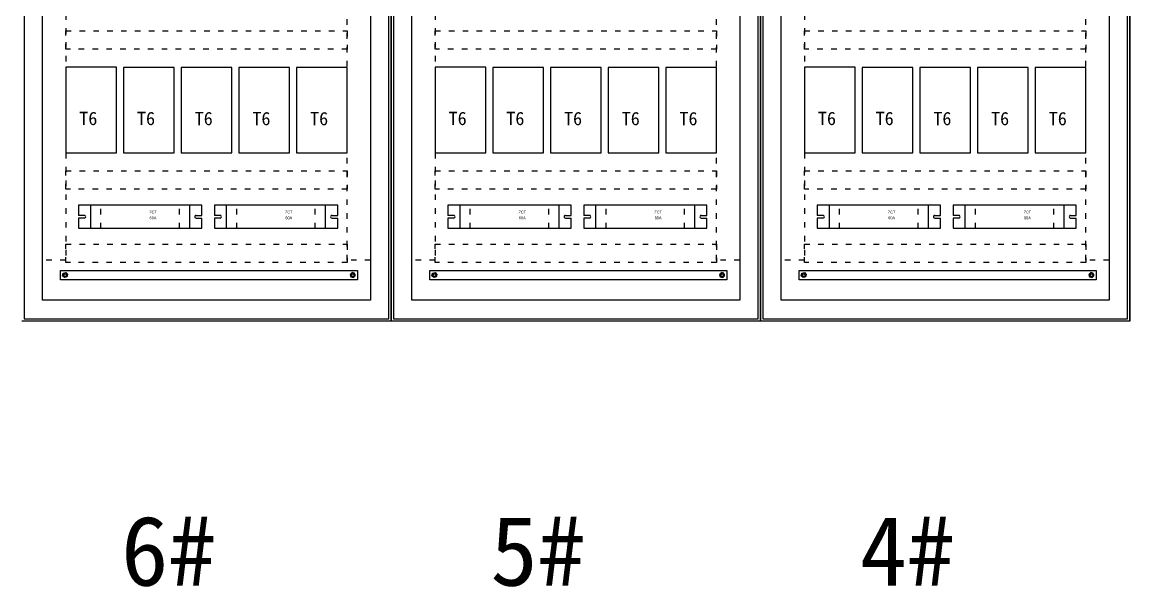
# Model space of a CAD drawing. Header units: millimetres. Extents: x 14879 to 38758, y -20740 to 1136.
# Drawn here: x 35718 to 38117, y -11287 to -10063 of the extents above; entities that cross this region are included whole.
import ezdxf
from ezdxf.enums import TextEntityAlignment as Align

# ---------------------------------------------------------------- set-up
doc = ezdxf.new("R2010")
doc.units = ezdxf.units.MM
doc.linetypes.add('ACAD_ISO03W100', pattern=[30, 12, -18])
doc.layers.add('TEXT', color=3, linetype='Continuous')
doc.layers.add('图框文字', color=7, linetype='Continuous', lineweight=53)
doc.styles.add('型式1', font='PMingLiU.ttf', dxfattribs={"width": 0.85, "height": 2})
doc.styles.add('汉字', font='')
doc.styles.get('汉字').set_extended_font_data('SimSun')

msp = doc.modelspace()

# ---------------------------------------------------------------- linework, layer by layer
for p, q in [((35722.11, -8716.05), (35722.11, -10706.05)), ((36512.11, -10706.05), (36512.11, -8716.05)), ((36517.11, -8711.05), (36517.11, -10666.05)), ((36517.11, -10711.05), (36517.11, -8711.05)), ((36517.11, -8711.05), (36517.11, -10666.05)), ((36517.11, -10711.05), (36517.11, -8711.05)), ((36517.11, -8711.05), (36517.11, -10666.05)), ((36522.11, -8716.05), (36522.11, -10706.05)), ((37312.11, -10706.05), (37312.11, -8716.05)), ((37317.11, -8711.05), (37317.11, -10666.05)), ((37317.11, -10711.05), (37317.11, -8711.05)), ((37317.11, -8711.05), (37317.11, -10666.05)), ((37317.11, -10711.05), (37317.11, -8711.05)), ((37317.11, -8711.05), (37317.11, -10666.05)), ((37322.11, -8716.05), (37322.11, -10706.05)), ((38112.11, -10706.05), (38112.11, -8716.05)), ((38117.11, -8711.05), (38117.11, -10666.05)), ((38117.11, -10711.05), (38117.11, -8711.05)), ((38117.11, -8711.05), (38117.11, -10666.05)), ((35762.11, -10666.05), (35762.11, -8756.05)), ((36472.11, -8756.05), (36472.11, -10666.05)), ((36562.11, -10666.05), (36562.11, -8756.05)), ((37272.11, -8756.05), (37272.11, -10666.05)), ((37362.11, -10666.05), (37362.11, -8756.05)), ((38072.11, -8756.05), (38072.11, -10666.05)), ((35812.11, -10161.26), (35812.11, -10346.26)), ((35922.11, -10161.26), (35812.11, -10161.26)), ((35922.11, -10346.26), (35922.11, -10161.26)), ((35937.11, -10161.37), (35937.11, -10346.37)), ((36047.11, -10161.37), (35937.11, -10161.37)), ((36047.11, -10346.37), (36047.11, -10161.37)), ((36062.11, -10161.48), (36062.11, -10346.48)), ((36172.11, -10161.48), (36062.11, -10161.48)), ((36172.11, -10346.48), (36172.11, -10161.48)), ((36187.11, -10161.59), (36187.11, -10346.59)), ((36297.11, -10161.59), (36187.11, -10161.59)), ((36297.11, -10346.59), (36297.11, -10161.59)), ((36312.11, -10161.7), (36312.11, -10346.7)), ((36422.11, -10161.7), (36312.11, -10161.7)), ((36422.11, -10346.7), (36422.11, -10161.7)), ((36612.11, -10161.26), (36612.11, -10346.26)), ((36722.11, -10161.26), (36612.11, -10161.26)), ((36722.11, -10346.26), (36722.11, -10161.26)), ((36737.11, -10161.37), (36737.11, -10346.37)), ((36847.11, -10161.37), (36737.11, -10161.37)), ((36847.11, -10346.37), (36847.11, -10161.37)), ((36862.11, -10161.48), (36862.11, -10346.48)), ((36972.11, -10161.48), (36862.11, -10161.48)), ((36972.11, -10346.48), (36972.11, -10161.48)), ((36987.11, -10161.59), (36987.11, -10346.59)), ((37097.11, -10161.59), (36987.11, -10161.59)), ((37097.11, -10346.59), (37097.11, -10161.59)), ((37112.11, -10161.7), (37112.11, -10346.7)), ((37222.11, -10161.7), (37112.11, -10161.7)), ((37222.11, -10346.7), (37222.11, -10161.7)), ((37412.11, -10161.26), (37412.11, -10346.26)), ((37522.11, -10161.26), (37412.11, -10161.26)), ((37522.11, -10346.26), (37522.11, -10161.26)), ((37537.11, -10161.37), (37537.11, -10346.37)), ((37647.11, -10161.37), (37537.11, -10161.37)), ((37647.11, -10346.37), (37647.11, -10161.37)), ((37662.11, -10161.48), (37662.11, -10346.48)), ((37772.11, -10161.48), (37662.11, -10161.48)), ((37772.11, -10346.48), (37772.11, -10161.48)), ((37787.11, -10161.59), (37787.11, -10346.59)), ((37897.11, -10161.59), (37787.11, -10161.59)), ((37897.11, -10346.59), (37897.11, -10161.59)), ((37912.11, -10161.7), (37912.11, -10346.7)), ((38022.11, -10161.7), (37912.11, -10161.7)), ((38022.11, -10346.7), (38022.11, -10161.7)), ((35812.11, -10346.26), (35922.11, -10346.26)), ((35937.11, -10346.37), (36047.11, -10346.37)), ((36062.11, -10346.48), (36172.11, -10346.48)), ((36187.11, -10346.59), (36297.11, -10346.59)), ((36312.11, -10346.7), (36422.11, -10346.7)), ((36612.11, -10346.26), (36722.11, -10346.26)), ((36737.11, -10346.37), (36847.11, -10346.37)), ((36862.11, -10346.48), (36972.11, -10346.48)), ((36987.11, -10346.59), (37097.11, -10346.59)), ((37112.11, -10346.7), (37222.11, -10346.7)), ((37412.11, -10346.26), (37522.11, -10346.26)), ((37537.11, -10346.37), (37647.11, -10346.37)), ((37662.11, -10346.48), (37772.11, -10346.48)), ((37787.11, -10346.59), (37897.11, -10346.59)), ((37912.11, -10346.7), (38022.11, -10346.7)), ((35800.77, -10601.5), (36443.9, -10601.5)), ((35800.77, -10621.5), (35800.77, -10601.5)), ((36443.9, -10601.5), (36443.9, -10621.5)), ((36600.77, -10601.5), (37243.9, -10601.5)), ((36600.77, -10621.5), (36600.77, -10601.5)), ((37243.9, -10601.5), (37243.9, -10621.5)), ((37400.77, -10601.5), (38043.9, -10601.5)), ((37400.77, -10621.5), (37400.77, -10601.5)), ((38043.9, -10601.5), (38043.9, -10621.5)), ((36443.9, -10621.5), (35800.77, -10621.5)), ((37243.9, -10621.5), (36600.77, -10621.5)), ((38043.9, -10621.5), (37400.77, -10621.5)), ((36472.11, -10666.05), (35762.11, -10666.05)), ((36512.11, -10706.05), (36512.11, -10666.05)), ((36517.11, -10666.05), (36517.11, -10711.05)), ((36517.11, -10666.05), (36517.11, -10711.05)), ((36517.11, -10666.05), (36517.11, -10711.05)), ((37272.11, -10666.05), (36562.11, -10666.05)), ((37312.11, -10706.05), (37312.11, -10666.05)), ((37317.11, -10666.05), (37317.11, -10711.05)), ((37317.11, -10666.05), (37317.11, -10711.05)), ((37317.11, -10666.05), (37317.11, -10711.05)), ((38072.11, -10666.05), (37362.11, -10666.05)), ((38112.11, -10706.05), (38112.11, -10666.05)), ((38117.11, -10666.05), (38117.11, -10711.05)), ((38117.11, -10666.05), (38117.11, -10711.05)), ((36517.11, -10711.05), (35717.11, -10711.05)), ((35722.11, -10706.05), (36512.11, -10706.05)), ((37317.11, -10711.05), (36517.11, -10711.05)), ((36522.11, -10706.05), (37312.11, -10706.05)), ((38117.11, -10711.05), (37317.11, -10711.05)), ((37322.11, -10706.05), (38112.11, -10706.05))]:
    msp.add_line(p, q)
at = {"color": 2, "ltscale": 0.2}
for p, q in [((35866.31, -10510.04), (35866.31, -10460.04)), ((36080.75, -10510.04), (36080.75, -10460.04)), ((36160.47, -10510.04), (36160.47, -10460.04)), ((36374.91, -10510.04), (36374.91, -10460.04)), ((36666.31, -10510.04), (36666.31, -10460.04)), ((36880.75, -10510.04), (36880.75, -10460.04)), ((36960.47, -10510.04), (36960.47, -10460.04)), ((37174.91, -10510.04), (37174.91, -10460.04)), ((37466.31, -10510.04), (37466.31, -10460.04)), ((37680.75, -10510.04), (37680.75, -10460.04)), ((37760.47, -10510.04), (37760.47, -10460.04)), ((37974.91, -10510.04), (37974.91, -10460.04)), ((35852.5, -10482.04), (35840.03, -10482.04)), ((36094.75, -10482.04), (36107.03, -10482.04)), ((36146.66, -10482.04), (36134.19, -10482.04)), ((36388.91, -10482.04), (36401.19, -10482.04)), ((36652.5, -10482.04), (36640.03, -10482.04)), ((36894.75, -10482.04), (36907.03, -10482.04)), ((36946.66, -10482.04), (36934.19, -10482.04)), ((37188.91, -10482.04), (37201.19, -10482.04)), ((37452.5, -10482.04), (37440.03, -10482.04)), ((37694.75, -10482.04), (37707.03, -10482.04)), ((37746.66, -10482.04), (37734.19, -10482.04)), ((37988.91, -10482.04), (38001.19, -10482.04)), ((35852.5, -10488.04), (35840.03, -10488.04)), ((36094.75, -10488.04), (36107.03, -10488.04)), ((36146.66, -10488.04), (36134.19, -10488.04)), ((36388.91, -10488.04), (36401.19, -10488.04)), ((36652.5, -10488.04), (36640.03, -10488.04)), ((36894.75, -10488.04), (36907.03, -10488.04)), ((36946.66, -10488.04), (36934.19, -10488.04)), ((37188.91, -10488.04), (37201.19, -10488.04)), ((37452.5, -10488.04), (37440.03, -10488.04)), ((37694.75, -10488.04), (37707.03, -10488.04)), ((37746.66, -10488.04), (37734.19, -10488.04)), ((37988.91, -10488.04), (38001.19, -10488.04))]:
    msp.add_line(p, q, dxfattribs=at)
at = {"color": 1, "linetype": 'ACAD_ISO03W100'}
for p, q in [((35888.53, -10510.04), (35888.53, -10460.04)), ((36058.53, -10510.04), (36058.53, -10460.04)), ((36182.69, -10510.04), (36182.69, -10460.04)), ((36352.69, -10510.04), (36352.69, -10460.04)), ((36688.53, -10510.04), (36688.53, -10460.04)), ((36858.53, -10510.04), (36858.53, -10460.04)), ((36982.69, -10510.04), (36982.69, -10460.04)), ((37152.69, -10510.04), (37152.69, -10460.04)), ((37488.53, -10510.04), (37488.53, -10460.04)), ((37658.53, -10510.04), (37658.53, -10460.04)), ((37782.69, -10510.04), (37782.69, -10460.04)), ((37952.69, -10510.04), (37952.69, -10460.04))]:
    msp.add_line(p, q, dxfattribs=at)
for points in [[(35762.11, -9086.71), (35812.11, -9086.71), (35812.11, -10579.35), (35762.11, -10579.35)], [(36422.12, -9086.71), (36472.11, -9086.71), (36472.11, -10579.35), (36422.12, -10579.35)], [(36562.11, -9086.71), (36612.11, -9086.71), (36612.11, -10579.35), (36562.11, -10579.35)], [(37222.12, -9086.71), (37272.11, -9086.71), (37272.11, -10579.35), (37222.12, -10579.35)], [(37362.11, -9086.71), (37412.11, -9086.71), (37412.11, -10579.35), (37362.11, -10579.35)], [(38022.12, -9086.71), (38072.11, -9086.71), (38072.11, -10579.35), (38022.12, -10579.35)], [(35812.11, -10122.32), (35812.11, -10082.32), (36422.12, -10082.32), (36422.12, -10122.32)], [(36612.11, -10122.32), (36612.11, -10082.32), (37222.12, -10082.32), (37222.12, -10122.32)], [(37412.11, -10122.32), (37412.11, -10082.32), (38022.12, -10082.32), (38022.12, -10122.32)], [(35812.11, -10425.59), (35812.11, -10385.59), (36422.12, -10385.59), (36422.12, -10425.59)], [(36612.11, -10425.59), (36612.11, -10385.59), (37222.12, -10385.59), (37222.12, -10425.59)], [(37412.11, -10425.59), (37412.11, -10385.59), (38022.12, -10385.59), (38022.12, -10425.59)], [(35812.11, -10584.44), (35812.11, -10544.44), (36422.12, -10544.44), (36422.12, -10584.44)], [(36612.11, -10584.44), (36612.11, -10544.44), (37222.12, -10544.44), (37222.12, -10584.44)], [(37412.11, -10584.44), (37412.11, -10544.44), (38022.12, -10544.44), (38022.12, -10584.44)]]:
    msp.add_lwpolyline(points, close=True, dxfattribs=at)
at = {"color": 2, "ltscale": 0.2}
for points in [[(36107.03, -10482.04), (36107.03, -10460.04), (35840.03, -10460.04), (35840.03, -10482.04)], [(36401.19, -10482.04), (36401.19, -10460.04), (36134.19, -10460.04), (36134.19, -10482.04)], [(36907.03, -10482.04), (36907.03, -10460.04), (36640.03, -10460.04), (36640.03, -10482.04)], [(37201.19, -10482.04), (37201.19, -10460.04), (36934.19, -10460.04), (36934.19, -10482.04)], [(37707.03, -10482.04), (37707.03, -10460.04), (37440.03, -10460.04), (37440.03, -10482.04)], [(38001.19, -10482.04), (38001.19, -10460.04), (37734.19, -10460.04), (37734.19, -10482.04)], [(35840.03, -10488.04), (35840.03, -10510.04), (36107.03, -10510.04), (36107.03, -10488.04)], [(36134.19, -10488.04), (36134.19, -10510.04), (36401.19, -10510.04), (36401.19, -10488.04)], [(36640.03, -10488.04), (36640.03, -10510.04), (36907.03, -10510.04), (36907.03, -10488.04)], [(36934.19, -10488.04), (36934.19, -10510.04), (37201.19, -10510.04), (37201.19, -10488.04)], [(37440.03, -10488.04), (37440.03, -10510.04), (37707.03, -10510.04), (37707.03, -10488.04)], [(37734.19, -10488.04), (37734.19, -10510.04), (38001.19, -10510.04), (38001.19, -10488.04)]]:
    msp.add_lwpolyline(points, dxfattribs=at)
at = {"color": 4}
for points in [[(35816.08, -10610.08), (35814.66, -10615.39), (35809.34, -10616.81), (35805.45, -10612.92), (35806.88, -10607.61), (35812.19, -10606.19)], [(36428.59, -10610.08), (36430.01, -10615.39), (36435.33, -10616.81), (36439.22, -10612.92), (36437.79, -10607.61), (36432.48, -10606.19)], [(36616.08, -10610.08), (36614.66, -10615.39), (36609.34, -10616.81), (36605.45, -10612.92), (36606.88, -10607.61), (36612.19, -10606.19)], [(37228.59, -10610.08), (37230.01, -10615.39), (37235.33, -10616.81), (37239.22, -10612.92), (37237.79, -10607.61), (37232.48, -10606.19)], [(37416.08, -10610.08), (37414.66, -10615.39), (37409.34, -10616.81), (37405.45, -10612.92), (37406.88, -10607.61), (37412.19, -10606.19)], [(38028.59, -10610.08), (38030.01, -10615.39), (38035.33, -10616.81), (38039.22, -10612.92), (38037.79, -10607.61), (38032.48, -10606.19)]]:
    msp.add_lwpolyline(points, close=True, dxfattribs=at)
for centre, radius in [((35810.77, -10611.5), 4.64), ((35810.77, -10611.5), 3), ((36433.9, -10611.5), 4.64), ((36433.9, -10611.5), 3), ((36610.77, -10611.5), 4.64), ((36610.77, -10611.5), 3), ((37233.9, -10611.5), 4.64), ((37233.9, -10611.5), 3), ((37410.77, -10611.5), 4.64), ((37410.77, -10611.5), 3), ((38033.9, -10611.5), 4.64), ((38033.9, -10611.5), 3)]:
    msp.add_circle(centre, radius, dxfattribs=at)
at = {"color": 2, "ltscale": 0.2}
for centre, start, end in [((35852.4, -10485.04), 268.11935, 91.88065), ((36094.65, -10485.04), 88.11935, 271.88065), ((36146.56, -10485.04), 268.11935, 91.88065), ((36388.82, -10485.04), 88.11935, 271.88065), ((36652.4, -10485.04), 268.11935, 91.88065), ((36894.65, -10485.04), 88.11935, 271.88065), ((36946.56, -10485.04), 268.11935, 91.88065), ((37188.82, -10485.04), 88.11935, 271.88065), ((37452.4, -10485.04), 268.11935, 91.88065), ((37694.65, -10485.04), 88.11935, 271.88065), ((37746.56, -10485.04), 268.11935, 91.88065), ((37988.82, -10485.04), 88.11935, 271.88065)]:
    msp.add_arc(centre, 3, start, end, dxfattribs=at)

# ---------------------------------------------------------------- texts
at = {"layer": 'TEXT', "style": '型式1'}
for s, p in [('ZCT', (36001.1, -10474.99)), ('60A', (36001.1, -10487.43)), ('ZCT', (36295.26, -10474.99)), ('60A', (36295.26, -10487.43)), ('ZCT', (36801.1, -10474.99)), ('60A', (36801.1, -10487.43)), ('ZCT', (37095.26, -10474.99)), ('60A', (37095.26, -10487.43)), ('ZCT', (37601.1, -10474.99)), ('60A', (37601.1, -10487.43)), ('ZCT', (37895.26, -10474.99)), ('60A', (37895.26, -10487.43))]:
    msp.add_text(s, height=6, dxfattribs=at).set_placement(p, align=Align.MIDDLE_CENTER)
at = {"layer": '图框文字', "style": '汉字'}
for s, height, p in [('T6', 28.8, (35841.48, -10286.45)), ('T6', 28.8, (35966.48, -10286.56)), ('T6', 28.8, (36091.48, -10286.67)), ('T6', 28.8, (36216.48, -10286.78)), ('T6', 28.8, (36341.48, -10286.89)), ('T6', 28.8, (36641.48, -10286.45)), ('T6', 28.8, (36766.48, -10286.56)), ('T6', 28.8, (36891.48, -10286.67)), ('T6', 28.8, (37016.48, -10286.78)), ('T6', 28.8, (37141.48, -10286.89)), ('T6', 28.8, (37441.48, -10286.45)), ('T6', 28.8, (37566.48, -10286.56)), ('T6', 28.8, (37691.48, -10286.67)), ('T6', 28.8, (37816.48, -10286.78)), ('T6', 28.8, (37941.48, -10286.89)), ('6#', 151.2, (35931.85, -11284.48)), ('5#', 151.2, (36731.85, -11284.48)), ('4#', 151.2, (37531.85, -11284.48))]:
    msp.add_text(s, height=height, dxfattribs=at).set_placement(p)

doc.saveas('drawing.dxf')
